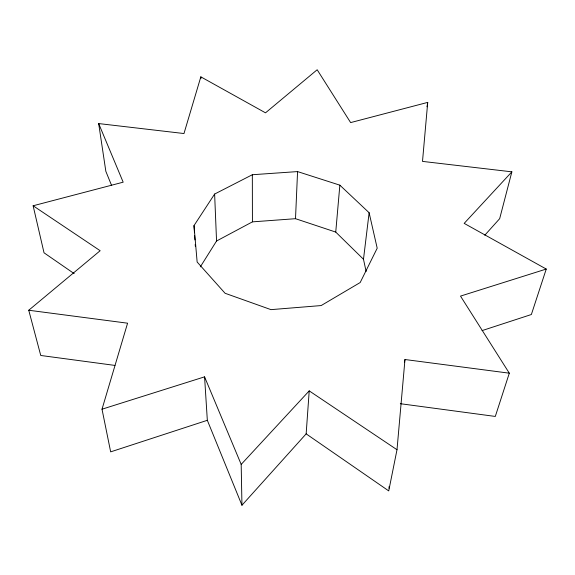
<?xml version="1.0" encoding="UTF-8"?>
<svg xmlns="http://www.w3.org/2000/svg" width="575" height="575" viewBox="0 0 575 575"><rect width="100%" height="100%" fill="white"/><g stroke="black" fill="none" stroke-linecap="round" stroke-linejoin="round"><path stroke-width="0.86" d="M366.117 271.501L363.486 259.268L335.743 232.077L295.507 218.694L297.562 171.587L252.332 174.735L214.626 194.055L193.998 225.608L194.458 232.774M306.152 433.859L309.213 390.878L397.002 449.736L388.736 490.906L306.152 433.859L241.953 505.245L207.331 420.303L204.571 376.848L102.012 409.199L110.659 451.864L207.331 420.303M335.743 232.077L339.854 185.164L297.562 171.587M397.002 449.736L404.98 359.519L509.306 373.182L495.298 416.437L400.315 403.7M111.586 185.438L105.843 171.336L98.67 123.567L183.978 133.537L200.833 76.849L265.506 112.837L317.17 69.755L350.628 122.59L427.721 102.393L422.503 161.395L511.865 171.839L499.668 218.673L484.775 235.232M388.98 488.247L389.146 486.479M363.486 259.268L369.121 212.728L339.854 185.164M427.002 106.792L427.721 102.393M404.484 362.142L404.98 359.519M102.012 409.199L127.585 323.193L28.75 310.248L40.746 355.472L114.942 365.42M511.865 171.839L464.176 223.38L546.25 269.057L531.365 314.518L482.058 330.611M200.337 266.85L216.552 241.011L252.425 221.864L295.507 218.694M241.953 505.245L241.184 464.413L309.213 390.878M28.75 310.248L100.158 250.707L33.127 205.771L123.172 182.182L98.67 123.567M546.25 269.057L460.503 296.103L509.306 373.182M74.175 273.621L44.023 252.799L33.127 205.771M204.571 376.848L241.184 464.413M369.121 212.728L377.2 248.206L360.187 282.533L321.159 305.562L270.983 309.637L225.077 293.272L197.139 262.006L193.998 225.608M194.63 235.463L194.918 239.933M195.213 244.411L195.327 246.208M200.833 76.849L200.919 78.617M214.626 194.055L216.552 241.011M252.332 174.735L252.425 221.864"/></g></svg>
